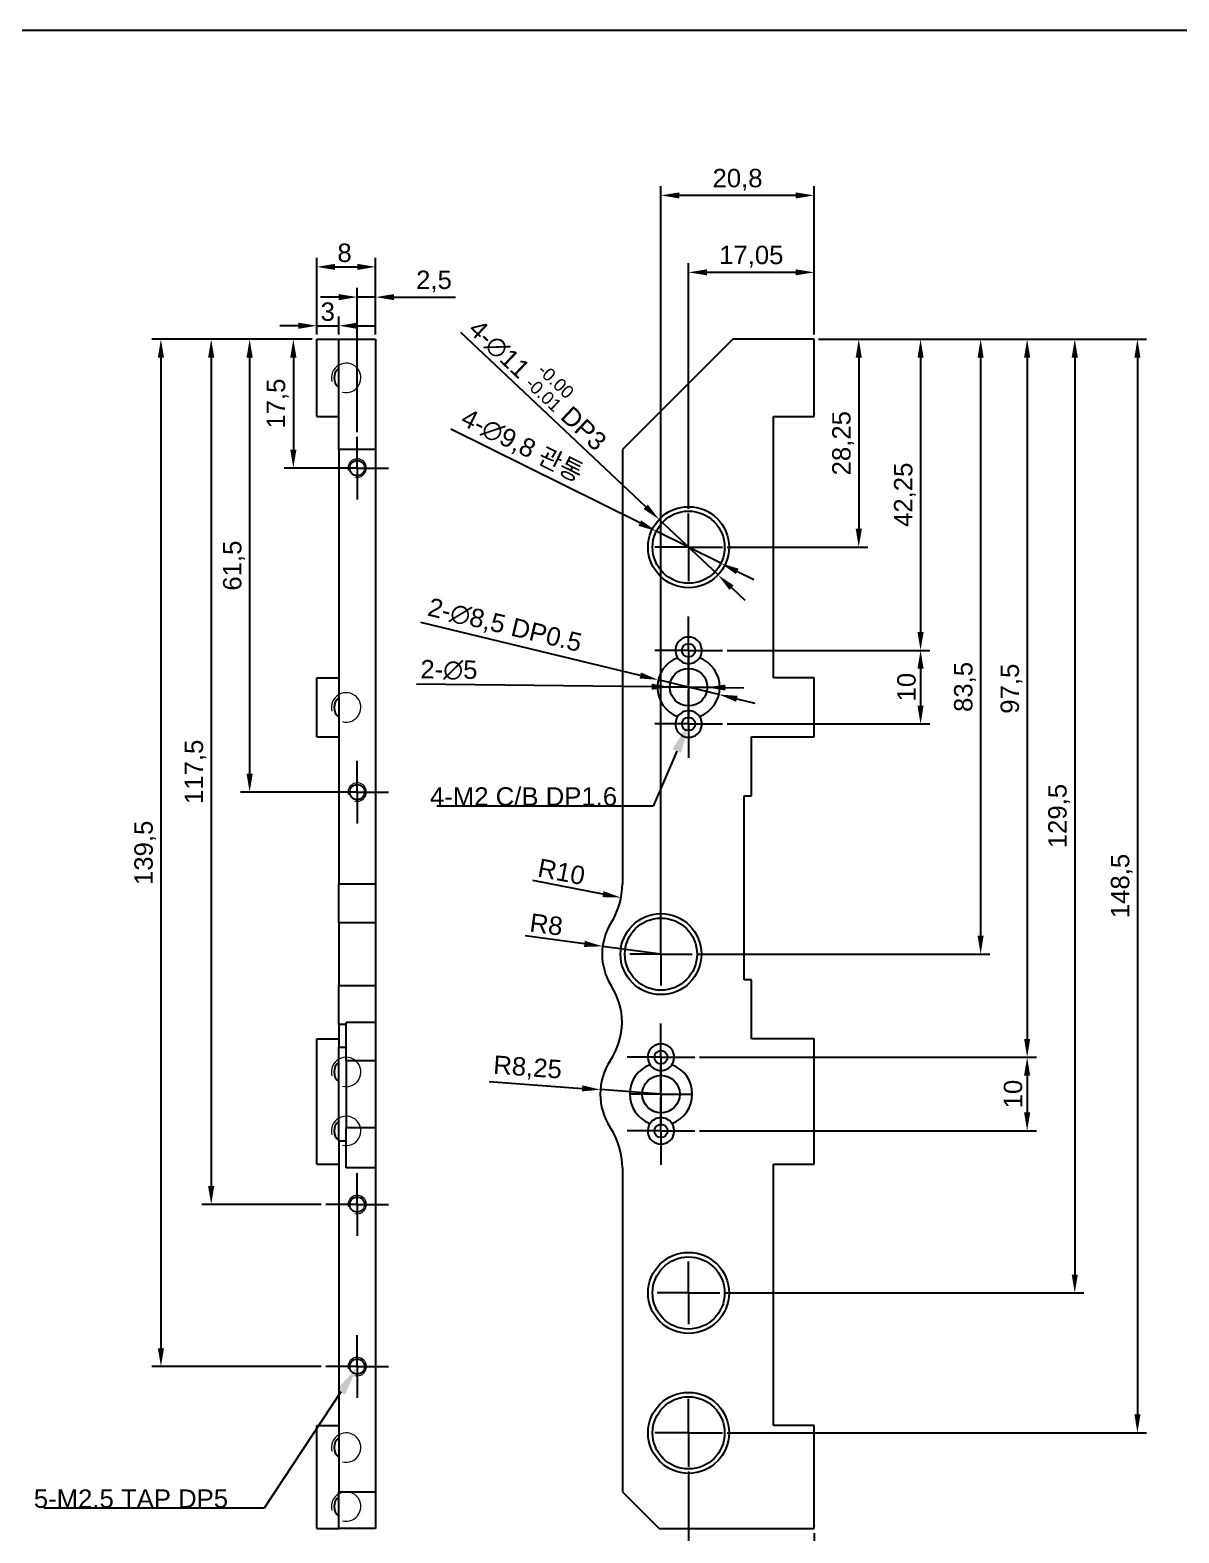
# Model space of a CAD drawing. Header units: millimetres. Extents: x 77 to 516, y 62 to 369.
# Drawn here: x 171.1 to 327.2, y 165.1 to 369.1 of the extents above; entities that cross this region are included whole.
import ezdxf
from ezdxf import colors
from ezdxf.entities.mleader import LeaderData, LeaderLine
from ezdxf.math import Vec2, Vec3

# ---------------------------------------------------------------- set-up
doc = ezdxf.new("R2010")
doc.units = ezdxf.units.MM
doc.linetypes.add('CENTERX2', pattern=[20.32, 12.7, -2.54, 2.54, -2.54])
for name, color, linetype in [('CENTER', 5, 'CENTERX2'), ('DIM', 1, 'Continuous'), ('Dis', 3, 'Continuous'), ('DWG', 7, 'Continuous'), ('OUTLINE', 7, 'Continuous')]:
    doc.layers.add(name, color=color, linetype=linetype)
doc.styles.get("Standard").update_dxf_attribs({"font": ''})
doc.styles.get('Standard').set_extended_font_data('Arial')
doc.dimstyles.new('ISO-25', dxfattribs={"dimtxt": 2.5, "dimasz": 2.5, "dimexe": 1.25, "dimexo": 0.625, "dimtad": 1, "dimtxsty": 'Standard', "dimcen": 2.5, "dimadec": 0, "dimazin": 0, "dimtfac": 1, "dimtmove": 0, "dimatfit": 3, "dimfxl": 1, "dimarcsym": 0})

# ---------------------------------------------------------------- blocks, each defined once
blk = doc.blocks.new('SW_CENTERMARKSYMBOL_0')
at = {"layer": 'CENTER', "color": 0}
for p, q in [((0, 2.5), (0, 4.25)), ((0, 0), (0, 2.5)), ((-2.5, 0), (-4.25, 0)), ((0, 0), (-2.5, 0)), ((0, 0), (0, -2.5)), ((0, 0), (2.5, 0)), ((2.5, 0), (4.25, 0)), ((0, -2.5), (0, -4.25))]:
    blk.add_line(p, q, dxfattribs=at)
blk = doc.blocks.new('SW_CENTERMARKSYMBOL_1')
at = {"layer": 'CENTER', "color": 0}
for p, q in [((0, 2.5), (0, 4.25)), ((0, 0), (0, 2.5)), ((-2.5, 0), (-4.25, 0)), ((0, 0), (-2.5, 0)), ((0, 0), (0, -2.5)), ((0, 0), (2.5, 0)), ((2.5, 0), (4.25, 0)), ((0, -2.5), (0, -4.25))]:
    blk.add_line(p, q, dxfattribs=at)
blk = doc.blocks.new('SW_CENTERMARKSYMBOL_2')
at = {"layer": 'CENTER', "color": 0}
for p, q in [((0, 2.5), (0, 4.25)), ((0, 0), (0, 2.5)), ((-2.5, 0), (-4.25, 0)), ((0, 0), (-2.5, 0)), ((0, 0), (0, -2.5)), ((0, 0), (2.5, 0)), ((2.5, 0), (4.25, 0)), ((0, -2.5), (0, -4.25))]:
    blk.add_line(p, q, dxfattribs=at)
blk = doc.blocks.new('SW_CENTERMARKSYMBOL_3')
at = {"layer": 'CENTER', "color": 0}
for p, q in [((0, 2.5), (0, 4.25)), ((0, 0), (0, 2.5)), ((-2.5, 0), (-4.25, 0)), ((0, 0), (-2.5, 0)), ((0, 0), (0, -2.5)), ((0, 0), (2.5, 0)), ((2.5, 0), (4.25, 0)), ((0, -2.5), (0, -4.25))]:
    blk.add_line(p, q, dxfattribs=at)
blk = doc.blocks.new('SW_CENTERMARKSYMBOL_4')
at = {"layer": 'CENTER', "color": 0}
for p, q in [((0, 2.5), (0, 4.25)), ((0, 0), (0, 2.5)), ((-2.5, 0), (-4.25, 0)), ((0, 0), (-2.5, 0)), ((0, 0), (0, -2.5)), ((0, 0), (2.5, 0)), ((2.5, 0), (4.25, 0)), ((0, -2.5), (0, -4.25))]:
    blk.add_line(p, q, dxfattribs=at)
blk = doc.blocks.new('SW_CENTERMARKSYMBOL_5')
at = {"layer": 'CENTER', "color": 0}
for p, q in [((0, 2.5), (0, 4.25)), ((0, 0), (0, 2.5)), ((-2.5, 0), (-4.25, 0)), ((0, 0), (-2.5, 0)), ((0, 0), (0, -2.5)), ((0, 0), (2.5, 0)), ((2.5, 0), (4.25, 0)), ((0, -2.5), (0, -4.25))]:
    blk.add_line(p, q, dxfattribs=at)
blk = doc.blocks.new('SW_CENTERMARKSYMBOL_6')
at = {"layer": 'CENTER', "color": 0}
for p, q in [((0, 2.5), (0, 4.25)), ((0, 0), (0, 2.5)), ((-2.5, 0), (-4.25, 0)), ((0, 0), (-2.5, 0)), ((0, 0), (0, -2.5)), ((0, 0), (2.5, 0)), ((2.5, 0), (4.25, 0)), ((0, -2.5), (0, -4.25))]:
    blk.add_line(p, q, dxfattribs=at)
blk = doc.blocks.new('SW_CENTERMARKSYMBOL_7')
at = {"layer": 'CENTER', "color": 0}
for p, q in [((0, 2.5), (0, 4.25)), ((0, 0), (0, 2.5)), ((-2.5, 0), (-4.25, 0)), ((0, 0), (-2.5, 0)), ((0, 0), (0, -2.5)), ((0, 0), (2.5, 0)), ((2.5, 0), (4.25, 0)), ((0, -2.5), (0, -4.25))]:
    blk.add_line(p, q, dxfattribs=at)
blk = doc.blocks.new('SW_CENTERMARKSYMBOL_8')
at = {"layer": 'CENTER', "color": 0}
for p, q in [((0, 2.5), (0, 4.6)), ((0, 0), (0, 2.5)), ((-2.5, 0), (-4.6, 0)), ((0, 0), (-2.5, 0)), ((0, 0), (0, -2.5)), ((0, 0), (2.5, 0)), ((2.5, 0), (4.6, 0)), ((0, -2.5), (0, -4.6))]:
    blk.add_line(p, q, dxfattribs=at)
blk = doc.blocks.new('SW_CENTERMARKSYMBOL_9')
at = {"layer": 'CENTER', "color": 0}
for p, q in [((0, 2.5), (0, 4.6)), ((0, 0), (0, 2.5)), ((-2.5, 0), (-4.6, 0)), ((0, 0), (-2.5, 0)), ((0, 0), (0, -2.5)), ((0, 0), (2.5, 0)), ((2.5, 0), (4.6, 0)), ((0, -2.5), (0, -4.6))]:
    blk.add_line(p, q, dxfattribs=at)
blk = doc.blocks.new('SW_CENTERMARKSYMBOL_10')
at = {"layer": 'CENTER', "color": 0}
for p, q in [((0, 2.5), (0, 4.6)), ((0, 0), (0, 2.5)), ((-2.5, 0), (-4.6, 0)), ((0, 0), (-2.5, 0)), ((0, 0), (0, -2.5)), ((0, 0), (2.5, 0)), ((2.5, 0), (4.6, 0)), ((0, -2.5), (0, -4.6))]:
    blk.add_line(p, q, dxfattribs=at)
blk = doc.blocks.new('SW_CENTERMARKSYMBOL_11')
at = {"layer": 'CENTER', "color": 0}
for p, q in [((0, 2.5), (0, 4.6)), ((0, 0), (0, 2.5)), ((-2.5, 0), (-4.6, 0)), ((0, 0), (-2.5, 0)), ((0, 0), (0, -2.5)), ((0, 0), (2.5, 0)), ((2.5, 0), (4.6, 0)), ((0, -2.5), (0, -4.6))]:
    blk.add_line(p, q, dxfattribs=at)
blk = doc.blocks.new('SW_CENTERMARKSYMBOL_12')
at = {"layer": 'CENTER', "color": 0}
for p, q in [((0, 2.5), (0, 4.6)), ((0, 0), (0, 2.5)), ((-2.5, 0), (-4.6, 0)), ((0, 0), (-2.5, 0)), ((0, 0), (0, -2.5)), ((0, 0), (2.5, 0)), ((2.5, 0), (4.6, 0)), ((0, -2.5), (0, -4.6))]:
    blk.add_line(p, q, dxfattribs=at)
blk = doc.blocks.new('SW_CENTERMARKSYMBOL_13')
at = {"layer": 'CENTER', "color": 0}
for p, q in [((0, 2.5), (0, 4.6)), ((0, 0), (0, 2.5)), ((-2.5, 0), (-4.6, 0)), ((0, 0), (-2.5, 0)), ((0, 0), (0, -2.5)), ((0, 0), (2.5, 0)), ((2.5, 0), (4.6, 0)), ((0, -2.5), (0, -4.6))]:
    blk.add_line(p, q, dxfattribs=at)
blk = doc.blocks.new('*D136')
at = {"layer": 'Defpoints', "color": 0}
for p in [(213.08, 328.97), (210.08, 327.15), (213.08, 327.15)]:
    blk.add_point(p, dxfattribs=at)
at = {"layer": 'DIM', "color": 0, "lineweight": -2}
for p, q in [((207.58, 328.97), (205.08, 328.97)), ((210.08, 327.77), (210.08, 330.22)), ((210.08, 328.97), (213.08, 328.97)), ((213.08, 327.77), (213.08, 330.22)), ((215.58, 328.97), (218.08, 328.97))]:
    blk.add_line(p, q, dxfattribs=at)
at = {"layer": 'DIM', "color": 0}
for points in [[(207.58, 328.55), (207.58, 329.39), (210.08, 328.97)], [(215.58, 329.39), (215.58, 328.55), (213.08, 328.97)]]:
    blk.add_solid(points, dxfattribs=at)
at = {"layer": 'DIM', "color": 0, "insert": (211.58, 330.87), "char_height": 2.5, "attachment_point": 5}
blk.add_mtext('3', dxfattribs=at)
blk = doc.blocks.new('*D137')
at = {"layer": 'Defpoints', "color": 0}
for p in [(218.08, 336.96), (210.08, 327.15), (218.08, 327.15)]:
    blk.add_point(p, dxfattribs=at)
at = {"layer": 'DIM', "color": 0, "lineweight": -2}
for p, q in [((210.08, 327.77), (210.08, 338.21)), ((212.58, 336.96), (215.58, 336.96)), ((218.08, 327.77), (218.08, 338.21))]:
    blk.add_line(p, q, dxfattribs=at)
at = {"layer": 'DIM', "color": 0}
for points in [[(212.58, 337.38), (212.58, 336.55), (210.08, 336.96)], [(215.58, 336.55), (215.58, 337.38), (218.08, 336.96)]]:
    blk.add_solid(points, dxfattribs=at)
at = {"layer": 'DIM', "color": 0, "insert": (213.86, 338.86), "char_height": 2.5, "attachment_point": 5}
blk.add_mtext('8', dxfattribs=at)
blk = doc.blocks.new('*D145')
at = {"layer": 'Defpoints', "color": 0}
for p in [(260.6, 336.22), (277.65, 327.15), (260.6, 303.5)]:
    blk.add_point(p, dxfattribs=at)
at = {"layer": 'DIM', "color": 0, "lineweight": -2}
for p, q in [((260.6, 304.12), (260.6, 337.47)), ((277.65, 327.77), (277.65, 337.47)), ((275.15, 336.22), (263.1, 336.22))]:
    blk.add_line(p, q, dxfattribs=at)
at = {"layer": 'DIM', "color": 0}
for points in [[(263.1, 336.64), (263.1, 335.81), (260.6, 336.22)], [(275.15, 335.81), (275.15, 336.64), (277.65, 336.22)]]:
    blk.add_solid(points, dxfattribs=at)
at = {"layer": 'DIM', "color": 0, "insert": (269.12, 338.35), "char_height": 2.5, "attachment_point": 5}
blk.add_mtext('17,05', dxfattribs=at)
blk = doc.blocks.new('*D146')
at = {"layer": 'Defpoints', "color": 0}
for p in [(277.65, 327.15), (265.2, 298.9), (283.72, 298.9)]:
    blk.add_point(p, dxfattribs=at)
at = {"layer": 'DIM', "color": 0, "lineweight": -2}
for p, q in [((278.27, 327.15), (284.97, 327.15)), ((283.72, 324.65), (283.72, 301.4)), ((265.82, 298.9), (284.97, 298.9))]:
    blk.add_line(p, q, dxfattribs=at)
at = {"layer": 'DIM', "color": 0}
for points in [[(284.14, 324.65), (283.3, 324.65), (283.72, 327.15)], [(283.3, 301.4), (284.14, 301.4), (283.72, 298.9)]]:
    blk.add_solid(points, dxfattribs=at)
at = {"layer": 'DIM', "color": 0, "insert": (281.59, 313.02), "char_height": 2.5, "attachment_point": 5, "rotation": 90}
blk.add_mtext('28,25', dxfattribs=at)
blk = doc.blocks.new('*D147')
at = {"layer": 'Defpoints', "color": 0}
for p in [(277.65, 327.15), (265.2, 284.9), (292.12, 284.9)]:
    blk.add_point(p, dxfattribs=at)
at = {"layer": 'DIM', "color": 0, "lineweight": -2}
for p, q in [((278.27, 327.15), (293.37, 327.15)), ((292.12, 324.65), (292.12, 287.4)), ((265.82, 284.9), (293.37, 284.9))]:
    blk.add_line(p, q, dxfattribs=at)
at = {"layer": 'DIM', "color": 0}
for points in [[(292.53, 324.65), (291.7, 324.65), (292.12, 327.15)], [(291.7, 287.4), (292.53, 287.4), (292.12, 284.9)]]:
    blk.add_solid(points, dxfattribs=at)
at = {"layer": 'DIM', "color": 0, "insert": (289.99, 306.02), "char_height": 2.5, "attachment_point": 5, "rotation": 90}
blk.add_mtext('42,25', dxfattribs=at)
blk = doc.blocks.new('*D148')
at = {"layer": 'Defpoints', "color": 0}
for p in [(277.65, 327.15), (261.1, 243.65), (300.28, 243.65)]:
    blk.add_point(p, dxfattribs=at)
at = {"layer": 'DIM', "color": 0, "lineweight": -2}
for p, q in [((278.27, 327.15), (301.53, 327.15)), ((300.28, 324.65), (300.28, 246.15)), ((261.72, 243.65), (301.53, 243.65))]:
    blk.add_line(p, q, dxfattribs=at)
at = {"layer": 'DIM', "color": 0}
for points in [[(300.69, 324.65), (299.86, 324.65), (300.28, 327.15)], [(299.86, 246.15), (300.69, 246.15), (300.28, 243.65)]]:
    blk.add_solid(points, dxfattribs=at)
at = {"layer": 'DIM', "color": 0, "insert": (298.15, 279.93), "char_height": 2.5, "attachment_point": 5, "rotation": 90}
blk.add_mtext('83,5', dxfattribs=at)
blk = doc.blocks.new('*D149')
at = {"layer": 'Defpoints', "color": 0}
for p in [(277.65, 327.15), (261.45, 229.65), (306.6, 229.65)]:
    blk.add_point(p, dxfattribs=at)
at = {"layer": 'DIM', "color": 0, "lineweight": -2}
for p, q in [((278.27, 327.15), (307.85, 327.15)), ((306.6, 324.65), (306.6, 232.15)), ((262.07, 229.65), (307.85, 229.65))]:
    blk.add_line(p, q, dxfattribs=at)
at = {"layer": 'DIM', "color": 0}
for points in [[(307.01, 324.65), (306.18, 324.65), (306.6, 327.15)], [(306.18, 232.15), (307.01, 232.15), (306.6, 229.65)]]:
    blk.add_solid(points, dxfattribs=at)
at = {"layer": 'DIM', "color": 0, "insert": (304.47, 279.69), "char_height": 2.5, "attachment_point": 5, "rotation": 90}
blk.add_mtext('97,5', dxfattribs=at)
blk = doc.blocks.new('*D150')
at = {"layer": 'Defpoints', "color": 0}
for p in [(265.2, 284.9), (265.2, 274.9), (292.12, 274.9)]:
    blk.add_point(p, dxfattribs=at)
at = {"layer": 'DIM', "color": 0, "lineweight": -2}
for p, q in [((265.82, 284.9), (293.37, 284.9)), ((292.12, 282.4), (292.12, 277.4)), ((265.82, 274.9), (293.37, 274.9))]:
    blk.add_line(p, q, dxfattribs=at)
at = {"layer": 'DIM', "color": 0}
for points in [[(292.53, 282.4), (291.7, 282.4), (292.12, 284.9)], [(291.7, 277.4), (292.53, 277.4), (292.12, 274.9)]]:
    blk.add_solid(points, dxfattribs=at)
at = {"layer": 'DIM', "color": 0, "insert": (290.22, 279.9), "char_height": 2.5, "attachment_point": 5, "rotation": 90}
blk.add_mtext('10', dxfattribs=at)
blk = doc.blocks.new('*D151')
at = {"layer": 'Defpoints', "color": 0}
for p in [(277.65, 327.15), (264.85, 197.65), (313.07, 197.65)]:
    blk.add_point(p, dxfattribs=at)
at = {"layer": 'DIM', "color": 0, "lineweight": -2}
for p, q in [((278.27, 327.15), (314.32, 327.15)), ((313.07, 324.65), (313.07, 200.15)), ((265.47, 197.65), (314.32, 197.65))]:
    blk.add_line(p, q, dxfattribs=at)
at = {"layer": 'DIM', "color": 0}
for points in [[(313.49, 324.65), (312.65, 324.65), (313.07, 327.15)], [(312.65, 200.15), (313.49, 200.15), (313.07, 197.65)]]:
    blk.add_solid(points, dxfattribs=at)
at = {"layer": 'DIM', "color": 0, "insert": (310.94, 262.4), "char_height": 2.5, "attachment_point": 5, "rotation": 90}
blk.add_mtext('129,5', dxfattribs=at)
blk = doc.blocks.new('*D152')
at = {"layer": 'Defpoints', "color": 0}
for p in [(261.45, 229.65), (261.45, 219.65), (306.6, 219.65)]:
    blk.add_point(p, dxfattribs=at)
at = {"layer": 'DIM', "color": 0, "lineweight": -2}
for p, q in [((262.07, 229.65), (307.85, 229.65)), ((306.6, 227.15), (306.6, 222.15)), ((262.07, 219.65), (307.85, 219.65))]:
    blk.add_line(p, q, dxfattribs=at)
at = {"layer": 'DIM', "color": 0}
for points in [[(307.01, 227.15), (306.18, 227.15), (306.6, 229.65)], [(306.18, 222.15), (307.01, 222.15), (306.6, 219.65)]]:
    blk.add_solid(points, dxfattribs=at)
at = {"layer": 'DIM', "color": 0, "insert": (304.69, 224.65), "char_height": 2.5, "attachment_point": 5, "rotation": 90}
blk.add_mtext('10', dxfattribs=at)
blk = doc.blocks.new('*D153')
at = {"layer": 'Defpoints', "color": 0}
for p in [(277.65, 327.15), (265.2, 178.65), (321.58, 178.65)]:
    blk.add_point(p, dxfattribs=at)
at = {"layer": 'DIM', "color": 0, "lineweight": -2}
for p, q in [((278.27, 327.15), (322.83, 327.15)), ((321.58, 324.65), (321.58, 181.15)), ((265.82, 178.65), (322.83, 178.65))]:
    blk.add_line(p, q, dxfattribs=at)
at = {"layer": 'DIM', "color": 0}
for points in [[(322, 324.65), (321.17, 324.65), (321.58, 327.15)], [(321.17, 181.15), (322, 181.15), (321.58, 178.65)]]:
    blk.add_solid(points, dxfattribs=at)
at = {"layer": 'DIM', "color": 0, "insert": (319.46, 252.9), "char_height": 2.5, "attachment_point": 5, "rotation": 90}
blk.add_mtext('148,5', dxfattribs=at)
blk = doc.blocks.new('*D156')
at = {"layer": 'Defpoints', "color": 0}
for p in [(256.85, 346.67), (277.65, 327.15), (256.85, 247.02)]:
    blk.add_point(p, dxfattribs=at)
at = {"layer": 'DIM', "color": 0, "lineweight": -2}
for p, q in [((256.85, 247.65), (256.85, 347.92)), ((277.65, 327.77), (277.65, 347.92)), ((275.15, 346.67), (259.35, 346.67))]:
    blk.add_line(p, q, dxfattribs=at)
at = {"layer": 'DIM', "color": 0}
for points in [[(259.35, 347.08), (259.35, 346.25), (256.85, 346.67)], [(275.15, 346.25), (275.15, 347.08), (277.65, 346.67)]]:
    blk.add_solid(points, dxfattribs=at)
at = {"layer": 'DIM', "color": 0, "insert": (267.25, 348.79), "char_height": 2.5, "attachment_point": 5}
blk.add_mtext('20,8', dxfattribs=at)
blk = doc.blocks.new('*D157')
at = {"layer": 'Defpoints', "color": 0}
for p in [(210.08, 327.15), (206.9, 309.65), (212.2, 309.65)]:
    blk.add_point(p, dxfattribs=at)
at = {"layer": 'DIM', "color": 0, "lineweight": -2}
for p, q in [((209.45, 327.15), (205.65, 327.15)), ((206.9, 324.65), (206.9, 312.15)), ((211.58, 309.65), (205.65, 309.65))]:
    blk.add_line(p, q, dxfattribs=at)
at = {"layer": 'DIM', "color": 0}
for points in [[(207.32, 324.65), (206.48, 324.65), (206.9, 327.15)], [(206.48, 312.15), (207.32, 312.15), (206.9, 309.65)]]:
    blk.add_solid(points, dxfattribs=at)
at = {"layer": 'DIM', "color": 0, "insert": (204.77, 318.4), "char_height": 2.5, "attachment_point": 5, "rotation": 90}
blk.add_mtext('17,5', dxfattribs=at)
blk = doc.blocks.new('*D158')
at = {"layer": 'Defpoints', "color": 0}
for p in [(210.08, 327.15), (200.96, 265.65), (212.2, 265.65)]:
    blk.add_point(p, dxfattribs=at)
at = {"layer": 'DIM', "color": 0, "lineweight": -2}
for p, q in [((209.45, 327.15), (199.71, 327.15)), ((200.96, 324.65), (200.96, 268.15)), ((211.58, 265.65), (199.71, 265.65))]:
    blk.add_line(p, q, dxfattribs=at)
at = {"layer": 'DIM', "color": 0}
for points in [[(201.38, 324.65), (200.55, 324.65), (200.96, 327.15)], [(200.55, 268.15), (201.38, 268.15), (200.96, 265.65)]]:
    blk.add_solid(points, dxfattribs=at)
at = {"layer": 'DIM', "color": 0, "insert": (198.83, 296.4), "char_height": 2.5, "attachment_point": 5, "rotation": 90}
blk.add_mtext('61,5', dxfattribs=at)
blk = doc.blocks.new('*D159')
at = {"layer": 'Defpoints', "color": 0}
for p in [(210.08, 327.15), (195.74, 209.65), (211.33, 209.65)]:
    blk.add_point(p, dxfattribs=at)
at = {"layer": 'DIM', "color": 0, "lineweight": -2}
for p, q in [((209.45, 327.15), (194.49, 327.15)), ((195.74, 324.65), (195.74, 212.15)), ((210.7, 209.65), (194.49, 209.65))]:
    blk.add_line(p, q, dxfattribs=at)
at = {"layer": 'DIM', "color": 0}
for points in [[(196.16, 324.65), (195.32, 324.65), (195.74, 327.15)], [(195.32, 212.15), (196.16, 212.15), (195.74, 209.65)]]:
    blk.add_solid(points, dxfattribs=at)
at = {"layer": 'DIM', "color": 0, "insert": (193.61, 268.4), "char_height": 2.5, "attachment_point": 5, "rotation": 90}
blk.add_mtext('117,5', dxfattribs=at)
blk = doc.blocks.new('*D160')
at = {"layer": 'Defpoints', "color": 0}
for p in [(210.08, 327.15), (188.91, 187.65), (211.33, 187.65)]:
    blk.add_point(p, dxfattribs=at)
at = {"layer": 'DIM', "color": 0, "lineweight": -2}
for p, q in [((209.45, 327.15), (187.66, 327.15)), ((188.91, 324.65), (188.91, 190.15)), ((210.7, 187.65), (187.66, 187.65))]:
    blk.add_line(p, q, dxfattribs=at)
at = {"layer": 'DIM', "color": 0}
for points in [[(189.33, 324.65), (188.49, 324.65), (188.91, 327.15)], [(188.49, 190.15), (189.33, 190.15), (188.91, 187.65)]]:
    blk.add_solid(points, dxfattribs=at)
at = {"layer": 'DIM', "color": 0, "insert": (186.78, 257.4), "char_height": 2.5, "attachment_point": 5, "rotation": 90}
blk.add_mtext('139,5', dxfattribs=at)
blk = doc.blocks.new('*D164')
at = {"layer": 'Defpoints', "color": 0}
for p in [(256.6, 302.67), (264.6, 295.13)]:
    blk.add_point(p, dxfattribs=at)
at = {"layer": 'Dis', "color": 0, "lineweight": -2}
for p, q in [((254.78, 304.38), (229.65, 328.06)), ((264.6, 295.13), (256.6, 302.67)), ((266.42, 293.41), (268.24, 291.7))]:
    blk.add_line(p, q, dxfattribs=at)
at = {"layer": 'Dis', "color": 0}
for points in [[(254.49, 304.08), (255.06, 304.69), (256.6, 302.67)], [(266.71, 293.72), (266.14, 293.11), (264.6, 295.13)]]:
    blk.add_solid(points, dxfattribs=at)
at = {"layer": 'Dis', "color": 0, "insert": (240.63, 321.5), "char_height": 2.5, "attachment_point": 5, "rotation": 316.7111}
blk.add_mtext('4-∅11 {\\H0.7x;\\S-0.00^ -0.01;} DP3', dxfattribs=at)
blk = doc.blocks.new('*D165')
at = {"layer": 'Defpoints', "color": 0}
for p in [(256.21, 301.08), (264.99, 296.72)]:
    blk.add_point(p, dxfattribs=at)
at = {"layer": 'DIM', "color": 0, "lineweight": -2}
for p, q in [((253.97, 302.19), (228.3, 314.92)), ((264.99, 296.72), (256.21, 301.08)), ((267.23, 295.61), (269.47, 294.5))]:
    blk.add_line(p, q, dxfattribs=at)
at = {"layer": 'DIM', "color": 0}
for points in [[(253.78, 301.81), (254.15, 302.56), (256.21, 301.08)], [(267.41, 295.98), (267.04, 295.24), (264.99, 296.72)]]:
    blk.add_solid(points, dxfattribs=at)
at = {"layer": 'DIM', "color": 0, "insert": (237.94, 312.57), "char_height": 2.5, "attachment_point": 5, "rotation": 333.6211}
blk.add_mtext('4-∅9,8 {\\f굴림|b0|i0|c129|p50;관통}', dxfattribs=at)
blk = doc.blocks.new('*D166')
at = {"layer": 'Defpoints', "color": 0}
for p in [(256.47, 280.89), (264.73, 278.9)]:
    blk.add_point(p, dxfattribs=at)
at = {"layer": 'DIM', "color": 0, "lineweight": -2}
for p, q in [((254.04, 281.48), (224.22, 288.66)), ((264.73, 278.9), (256.47, 280.89)), ((267.16, 278.32), (269.59, 277.73))]:
    blk.add_line(p, q, dxfattribs=at)
at = {"layer": 'DIM', "color": 0}
for points in [[(253.94, 281.08), (254.13, 281.89), (256.47, 280.89)], [(267.26, 278.72), (267.06, 277.91), (264.73, 278.9)]]:
    blk.add_solid(points, dxfattribs=at)
at = {"layer": 'DIM', "color": 0, "insert": (235.6, 288.15), "char_height": 2.5, "attachment_point": 5, "rotation": 346.4556}
blk.add_mtext('2-∅8,5 DP0.5', dxfattribs=at)
blk = doc.blocks.new('*D168')
at = {"layer": 'Defpoints', "color": 0}
for p in [(258.1, 279.93), (263.1, 279.87)]:
    blk.add_point(p, dxfattribs=at)
at = {"layer": 'DIM', "color": 0, "lineweight": -2}
for p, q in [((255.6, 279.95), (223.63, 280.29)), ((263.1, 279.87), (258.1, 279.93)), ((265.6, 279.85), (268.1, 279.82))]:
    blk.add_line(p, q, dxfattribs=at)
at = {"layer": 'DIM', "color": 0}
for points in [[(255.59, 279.54), (255.6, 280.37), (258.1, 279.93)], [(265.6, 280.26), (265.59, 279.43), (263.1, 279.87)]]:
    blk.add_solid(points, dxfattribs=at)
at = {"layer": 'DIM', "color": 0, "insert": (228.04, 282.22), "char_height": 2.5, "attachment_point": 5, "rotation": 359.3924}
blk.add_mtext('2-∅5', dxfattribs=at)
blk = doc.blocks.new('*D169')
at = {"layer": 'Defpoints', "color": 0}
for p in [(260.6, 174.05), (277.65, 165.65), (260.6, 156.19)]:
    blk.add_point(p, dxfattribs=at)
at = {"layer": 'DIM', "color": 0, "lineweight": -2}
for p, q in [((260.6, 173.42), (260.6, 154.94)), ((277.65, 165.02), (277.65, 154.94)), ((275.15, 156.19), (263.1, 156.19))]:
    blk.add_line(p, q, dxfattribs=at)
at = {"layer": 'DIM', "color": 0}
for points in [[(263.1, 156.6), (263.1, 155.77), (260.6, 156.19)], [(275.15, 155.77), (275.15, 156.6), (277.65, 156.19)]]:
    blk.add_solid(points, dxfattribs=at)
at = {"layer": 'DIM', "color": 0, "insert": (269.12, 158.31), "char_height": 2.5, "attachment_point": 5}
blk.add_mtext('17,05', dxfattribs=at)
blk = doc.blocks.new('*D176')
at = {"layer": 'Defpoints', "color": 0}
for p in [(248.92, 244.71), (256.85, 243.65)]:
    blk.add_point(p, dxfattribs=at)
at = {"layer": 'DIM', "color": 0, "lineweight": -2}
for p, q in [((246.44, 245.04), (238.4, 246.12)), ((256.85, 243.65), (248.92, 244.71))]:
    blk.add_line(p, q, dxfattribs=at)
at = {"layer": 'DIM', "color": 0}
blk.add_solid([(246.39, 244.63), (246.5, 245.46), (248.92, 244.71)], dxfattribs=at)
at = {"layer": 'DIM', "color": 0, "insert": (241.27, 247.66), "char_height": 2.5, "attachment_point": 5, "rotation": 352.3664}
blk.add_mtext('R8', dxfattribs=at)
blk = doc.blocks.new('*D177')
at = {"layer": 'Defpoints', "color": 0}
for p in [(248.62, 225.25), (256.85, 224.65)]:
    blk.add_point(p, dxfattribs=at)
at = {"layer": 'DIM', "color": 0, "lineweight": -2}
for p, q in [((233.51, 226.35), (246.13, 225.43)), ((256.85, 224.65), (248.62, 225.25))]:
    blk.add_line(p, q, dxfattribs=at)
at = {"layer": 'DIM', "color": 0}
blk.add_solid([(246.1, 225.01), (246.16, 225.84), (248.62, 225.25)], dxfattribs=at)
at = {"layer": 'DIM', "color": 0, "insert": (238.72, 228.1), "char_height": 2.5, "attachment_point": 5, "rotation": 355.8443}
blk.add_mtext('R8,25', dxfattribs=at)
blk = doc.blocks.new('*D178')
at = {"layer": 'Defpoints', "color": 0}
for p in [(241.6, 253.21), (251.42, 251.33)]:
    blk.add_point(p, dxfattribs=at)
at = {"layer": 'DIM', "color": 0, "lineweight": -2}
blk.add_line((248.96, 251.8), (239.42, 253.63), dxfattribs=at)
at = {"layer": 'DIM', "color": 0}
blk.add_solid([(248.89, 251.39), (249.04, 252.21), (251.42, 251.33)], dxfattribs=at)
at = {"layer": 'DIM', "color": 0, "insert": (243.33, 254.82), "char_height": 2.5, "attachment_point": 5, "rotation": 349.1291}
blk.add_mtext('R10', dxfattribs=at)
blk = doc.blocks.new('*D179')
at = {"layer": 'Defpoints', "color": 0}
for p in [(215.58, 332.86), (218.08, 327.15), (215.58, 313.9)]:
    blk.add_point(p, dxfattribs=at)
at = {"layer": 'DIM', "color": 0, "lineweight": -2}
for p, q in [((213.08, 332.86), (210.58, 332.86)), ((215.58, 314.52), (215.58, 334.11)), ((218.08, 332.86), (215.58, 332.86)), ((218.08, 327.77), (218.08, 334.11)), ((220.58, 332.86), (228.94, 332.86))]:
    blk.add_line(p, q, dxfattribs=at)
at = {"layer": 'DIM', "color": 0}
for points in [[(213.08, 332.44), (213.08, 333.27), (215.58, 332.86)], [(220.58, 333.27), (220.58, 332.44), (218.08, 332.86)]]:
    blk.add_solid(points, dxfattribs=at)
at = {"layer": 'DIM', "color": 0, "insert": (226.01, 334.98), "char_height": 2.5, "attachment_point": 5}
blk.add_mtext('2,5', dxfattribs=at)

msp = doc.modelspace()

# ---------------------------------------------------------------- linework, layer by layer
at = {"color": 7, "linetype": 'Continuous', "lineweight": 18}
for centre, radius in [((214.077, 321.9), 2), ((215.577, 309.65), 1.25), ((214.077, 277.15), 2), ((215.577, 265.65), 1.25), ((214.077, 227.65), 2), ((214.077, 219.65), 2), ((215.577, 209.65), 1.25), ((215.577, 187.65), 1.25), ((214.077, 176.65), 2), ((214.077, 168.65), 2)]:
    msp.add_arc(centre, radius, 255, 195, dxfattribs=at)
at = {"layer": 'DWG'}
msp.add_lwpolyline([(516.268, 62.156), (77.223, 62.156), (77.223, 369.119), (516.268, 369.119)], close=True, dxfattribs=at)
at = {"layer": 'OUTLINE'}
for p, q in [((210.077, 316.65), (210.077, 327.15)), ((210.077, 327.15), (213.077, 327.15)), ((213.077, 327.15), (218.077, 327.15)), ((213.077, 312.15), (213.077, 327.15)), ((218.077, 327.15), (218.077, 312.15)), ((266.599, 327.15), (251.599, 312.15)), ((277.649, 327.15), (266.599, 327.15)), ((277.649, 316.65), (277.649, 327.15)), ((210.077, 316.65), (213.077, 316.65)), ((272.149, 316.65), (277.649, 316.65)), ((272.149, 281.15), (272.149, 316.65)), ((218.077, 312.15), (213.077, 312.15)), ((213.077, 312.15), (213.077, 253.212)), ((218.077, 312.15), (218.077, 253.212)), ((251.599, 312.15), (251.599, 253.212)), ((210.077, 273.15), (210.077, 281.15)), ((210.077, 281.15), (213.077, 281.15)), ((277.649, 281.15), (272.149, 281.15)), ((277.649, 273.15), (277.649, 281.15)), ((210.077, 273.15), (213.077, 273.15)), ((269.149, 273.15), (277.649, 273.15)), ((269.149, 265.15), (269.149, 273.15)), ((268.149, 265.15), (269.149, 265.15)), ((268.149, 240.15), (268.149, 265.15)), ((213.077, 253.212), (218.077, 253.212)), ((213.077, 247.899), (213.077, 253.212)), ((218.077, 253.212), (218.077, 247.899)), ((213.077, 247.899), (213.077, 239.4)), ((218.077, 247.899), (213.077, 247.899)), ((218.077, 247.899), (218.077, 239.4)), ((213.077, 239.4), (218.077, 239.4)), ((213.077, 234.087), (213.077, 239.4)), ((218.077, 239.4), (218.077, 234.381)), ((269.149, 240.15), (268.149, 240.15)), ((269.149, 232.15), (269.149, 240.15)), ((214.077, 234.087), (213.077, 234.087)), ((213.077, 234.087), (213.077, 231.013)), ((218.077, 234.381), (214.077, 234.381)), ((214.077, 229.181), (214.077, 234.381)), ((218.077, 234.381), (218.077, 229.181)), ((210.077, 215.15), (210.077, 232.15)), ((210.077, 232.15), (213.077, 232.15)), ((213.077, 231.013), (214.077, 231.013)), ((213.077, 218.337), (213.077, 231.013)), ((277.649, 232.15), (269.149, 232.15)), ((277.649, 215.15), (277.649, 232.15)), ((218.077, 229.181), (214.077, 229.181)), ((214.077, 229.181), (214.077, 220.118)), ((218.077, 229.181), (218.077, 220.118)), ((214.077, 220.118), (218.077, 220.118)), ((214.077, 214.625), (214.077, 220.118)), ((218.077, 220.118), (218.077, 214.625)), ((213.077, 218.286), (214.077, 218.286)), ((213.077, 218.286), (213.077, 170.65)), ((210.077, 215.15), (213.077, 215.15)), ((218.077, 214.625), (214.077, 214.625)), ((218.077, 214.625), (218.077, 170.65)), ((251.599, 214.625), (251.599, 170.65)), ((272.149, 215.15), (277.649, 215.15)), ((272.149, 179.65), (272.149, 215.15)), ((210.077, 165.65), (210.077, 179.65)), ((210.077, 179.65), (213.077, 179.65)), ((277.649, 179.65), (272.149, 179.65)), ((277.649, 165.65), (277.649, 179.65)), ((213.077, 170.65), (218.077, 170.65)), ((213.077, 165.65), (213.077, 170.65)), ((218.077, 170.65), (218.077, 165.65)), ((251.599, 170.65), (256.599, 165.65)), ((210.077, 165.65), (213.077, 165.65)), ((218.077, 165.65), (213.077, 165.65)), ((256.599, 165.65), (277.649, 165.65))]:
    msp.add_line(p, q, dxfattribs=at)
for centre, radius in [((215.577, 309.65), 1.025), ((260.599, 298.9), 5.5), ((260.599, 298.9), 4.9), ((260.599, 284.9), 0.9), ((260.599, 279.9), 2.55), ((260.599, 274.9), 0.9), ((215.577, 265.65), 1.025), ((256.849, 243.65), 5.5), ((256.849, 243.65), 4.9), ((256.849, 229.65), 0.9), ((256.849, 224.65), 2.55), ((256.849, 219.65), 0.9), ((215.577, 209.65), 1.025), ((260.599, 197.65), 5.5), ((260.599, 197.65), 4.9), ((215.577, 187.65), 1.025), ((260.599, 178.65), 5.5), ((260.599, 178.65), 4.9)]:
    msp.add_circle(centre, radius, dxfattribs=at)
for centre, radius, start, end in [((214.077, 321.9), 1.65, 127.3052, 232.6948), ((260.599, 284.9), 1.8, 325.56877, 214.43123), ((260.599, 279.9), 4.25, 110.4463, 249.5537), ((260.599, 284.9), 1.8, 214.43123, 325.56877), ((260.599, 279.9), 4.25, 290.4463, 69.5537), ((214.077, 277.15), 1.65, 127.3052, 232.6948), ((260.599, 274.9), 1.8, 145.56877, 34.43123), ((260.599, 274.9), 1.8, 34.43123, 145.56877), ((241.599, 253.212), 10, 327.91082, 0), ((256.849, 243.65), 8, 147.91082, 212.08918), ((241.599, 234.087), 10, 1.68263, 32.08918), ((241.599, 234.674), 10, 326.68008, 358.31737), ((256.849, 229.65), 1.8, 325.56877, 214.43123), ((214.077, 227.65), 1.65, 127.3052, 232.6948), ((256.849, 224.65), 8.25, 146.68008, 213.31992), ((256.849, 224.65), 4.25, 110.4463, 249.5537), ((256.849, 229.65), 1.8, 214.43123, 325.56877), ((256.849, 224.65), 4.25, 290.4463, 69.5537), ((214.077, 219.65), 1.65, 127.3052, 232.6948), ((256.849, 219.65), 1.8, 145.56877, 34.43123), ((256.849, 219.65), 1.8, 34.43123, 145.56877), ((241.599, 214.625), 10, 0, 33.31992), ((214.077, 176.65), 1.65, 127.3052, 232.6948), ((214.077, 168.65), 1.65, 127.3052, 232.6948)]:
    msp.add_arc(centre, radius, start, end, dxfattribs=at)

# ---------------------------------------------------------------- block references
at = {"layer": 'CENTER'}
for name, p in [('SW_CENTERMARKSYMBOL_3', (215.577, 309.65)), ('SW_CENTERMARKSYMBOL_8', (260.599, 298.9)), ('SW_CENTERMARKSYMBOL_11', (260.599, 284.9)), ('SW_CENTERMARKSYMBOL_5', (260.599, 279.9)), ('SW_CENTERMARKSYMBOL_10', (260.599, 274.9)), ('SW_CENTERMARKSYMBOL_2', (215.577, 265.65)), ('SW_CENTERMARKSYMBOL_6', (256.849, 243.65)), ('SW_CENTERMARKSYMBOL_13', (256.849, 229.65)), ('SW_CENTERMARKSYMBOL_4', (256.849, 224.65)), ('SW_CENTERMARKSYMBOL_12', (256.849, 219.65)), ('SW_CENTERMARKSYMBOL_1', (215.577, 209.65)), ('SW_CENTERMARKSYMBOL_7', (260.599, 197.65)), ('SW_CENTERMARKSYMBOL_0', (215.577, 187.65)), ('SW_CENTERMARKSYMBOL_9', (260.599, 178.65))]:
    msp.add_blockref(name, p, dxfattribs=at)

# ---------------------------------------------------------------- dimensions: what is measured, and where the dimension line sits
at = {"layer": 'DIM'}
for base, p1, p2, picture, middle in [((256.849, 346.665), (277.649, 327.15), (256.849, 247.025), '*D156', (267.249, 348.793)), ((260.599, 336.225), (277.649, 327.15), (260.599, 303.5), '*D145', (269.124, 338.352)), ((213.077, 328.971), (210.077, 327.15), (213.077, 327.15), '*D136', (211.577, 330.873)), ((260.599, 156.185), (277.649, 165.65), (260.599, 174.05), '*D169', (269.124, 158.313))]:
    dim = msp.add_linear_dim(base=base, p1=p1, p2=p2, dimstyle='ISO-25', dxfattribs=at)
    dim.commit()
    dim.dimension.update_dxf_attribs({"geometry": picture, "text_midpoint": middle})
for base, p1, p2, picture, middle in [((218.077, 336.963), (210.077, 327.15), (218.077, 327.15), '*D137', (213.859, 336.963)), ((215.577, 332.856), (218.077, 327.15), (215.577, 313.9), '*D179', (226.008, 332.856))]:
    dim = msp.add_linear_dim(base=base, p1=p1, p2=p2, dimstyle='ISO-25', dxfattribs=at)
    dim.commit()
    dim.dimension.update_dxf_attribs({"geometry": picture, "text_midpoint": middle, "dimtype": 160})
for base, p1, p2, picture, middle in [((188.91, 187.65), (210.077, 327.15), (211.327, 187.65), '*D160', (186.782, 257.4)), ((195.738, 209.65), (210.077, 327.15), (211.327, 209.65), '*D159', (193.611, 268.4)), ((200.962, 265.65), (210.077, 327.15), (212.202, 265.65), '*D158', (198.835, 296.4)), ((206.901, 309.65), (210.077, 327.15), (212.202, 309.65), '*D157', (204.774, 318.4)), ((313.07, 197.65), (277.649, 327.15), (264.849, 197.65), '*D151', (310.943, 262.4)), ((283.722, 298.9), (277.649, 327.15), (265.199, 298.9), '*D146', (281.594, 313.025)), ((292.117, 284.9), (277.649, 327.15), (265.199, 284.9), '*D147', (289.989, 306.025)), ((321.584, 178.65), (277.649, 327.15), (265.199, 178.65), '*D153', (319.456, 252.9)), ((292.117, 274.9), (265.199, 284.9), (265.199, 274.9), '*D150', (290.215, 279.9)), ((306.596, 219.65), (261.449, 229.65), (261.449, 219.65), '*D152', (304.695, 224.65))]:
    dim = msp.add_linear_dim(base=base, p1=p1, p2=p2, angle=90, dimstyle='ISO-25', dxfattribs=at)
    dim.commit()
    dim.dimension.update_dxf_attribs({"geometry": picture, "text_midpoint": middle})
for base, p2, picture, middle in [((300.278, 243.65), (261.099, 243.65), '*D148', (300.278, 279.934)), ((306.596, 229.65), (261.449, 229.65), '*D149', (306.596, 279.691))]:
    dim = msp.add_linear_dim(base=base, p1=(277.649, 327.15), p2=p2, angle=90, dimstyle='ISO-25', dxfattribs=at)
    dim.commit()
    dim.dimension.update_dxf_attribs({"geometry": picture, "text_midpoint": middle, "dimtype": 160})
for p1, p2, text, picture, middle in [((264.989, 296.722), (256.209, 301.077), '4-<> {\\f굴림|b0|i0|c129|p50;관통}', '*D165', (236.97, 310.618)), ((264.731, 278.904), (256.467, 280.895), '2-<> DP0.5', '*D166', (235.095, 286.043)), ((263.099, 279.873), (258.099, 279.926), '2-<>', '*D168', (228.018, 280.245))]:
    dim = msp.add_diameter_dim_2p(p1=p1, p2=p2, text=text, dimstyle='ISO-25', override={"dimtxsty": 'Standard'}, dxfattribs=at)
    dim.commit()
    dim.dimension.update_dxf_attribs({"geometry": picture, "text_midpoint": middle, "dimtype": 163})
for center, mpoint, picture, middle in [((241.599, 253.212), (251.42, 251.326), '*D178', (242.967, 252.949)), ((256.849, 243.65), (248.92, 244.712), '*D176', (241.021, 245.771))]:
    dim = msp.add_radius_dim(center=center, mpoint=mpoint, dimstyle='ISO-25', dxfattribs=at)
    dim.commit()
    dim.dimension.update_dxf_attribs({"geometry": picture, "text_midpoint": middle, "dimtype": 164})
dim = msp.add_radius_dim(center=(256.849, 224.65), mpoint=(248.621, 225.247), dimstyle='ISO-25', dxfattribs=at)
dim.commit()
dim.dimension.update_dxf_attribs({"geometry": '*D177', "text_midpoint": (238.724, 228.099)})
at = {"layer": 'Dis'}
dim = msp.add_diameter_dim_2p(p1=(264.603, 295.128), p2=(256.596, 302.671), text='4-<> {\\H0.7x;\\S-0.00^ -0.01;} DP3', dimstyle='ISO-25', override={"dimtxsty": 'Standard'}, dxfattribs=at)
dim.commit()
dim.dimension.update_dxf_attribs({"geometry": '*D164', "text_midpoint": (238.74, 319.49), "dimtype": 163})

# ---------------------------------------------------------------- leaders
at = {"layer": 'DIM'}
ml = msp.add_multileader_mtext('Standard', dxfattribs=at)
ml.set_content('4-M2 C/B DP1.6')
ml.set_leader_properties(linetype='ByLayer')
ml.build(insert=Vec2(0, 0))
ml.multileader.update_dxf_attribs({"text_right_attachment_type": 6, "dogleg_length": 2.886})
ctx = ml.context
ctx.base_point, ctx.char_height, ctx.plane_origin = Vec3(223.669, 265.014), 2.5, Vec3(214.521, 260.261)
ctx.right_attachment, ctx.text_align_type = 6, 2
notes = []
notes.append((ctx, [(0, (1, 1, 0), (255.776, 263.721), (-1, 0), 2.886, [(0, [(260.599, 274.9)], 0, [])])]))
ctx.mtext.insert, ctx.mtext.alignment, ctx.mtext.flow_direction = Vec3(250.89, 266.306), 3, 5
ml = msp.add_multileader_mtext('Standard', dxfattribs=at)
ml.set_content('5-M2.5 TAP DP5')
ml.set_leader_properties(linetype='ByLayer')
ml.build(insert=Vec2(0, 0))
ml.multileader.update_dxf_attribs({"text_right_attachment_type": 6, "dogleg_length": 2.886})
ctx = ml.context
ctx.base_point, ctx.char_height, ctx.plane_origin = Vec3(169.922, 169.695), 2.5, Vec3(161.665, 164.958)
ctx.right_attachment, ctx.text_align_type = 6, 2
notes.append((ctx, [(0, (1, 1, 0), (202.92, 168.418), (-1, 0), 2.886, [(0, [(215.583, 187.542)], 0, [])])]))
ctx.mtext.insert, ctx.mtext.alignment, ctx.mtext.flow_direction = Vec3(198.034, 170.971), 3, 5
for ctx, leaders in notes:
    for number, flags, end, landing, length, lines in leaders:
        leader = LeaderData()
        leader.index, (leader.has_last_leader_line, leader.has_dogleg_vector, leader.attachment_direction) = number, flags
        leader.last_leader_point, leader.dogleg_vector, leader.dogleg_length = Vec3(end), Vec3(landing), length
        for number, points, colour, breaks in lines:
            line = LeaderLine()
            line.index, line.vertices, line.color, line.breaks = number, Vec3.list(points), colors.encode_raw_color(colour), breaks
            leader.lines.append(line)
        ctx.leaders.append(leader)

doc.saveas('drawing.dxf')
